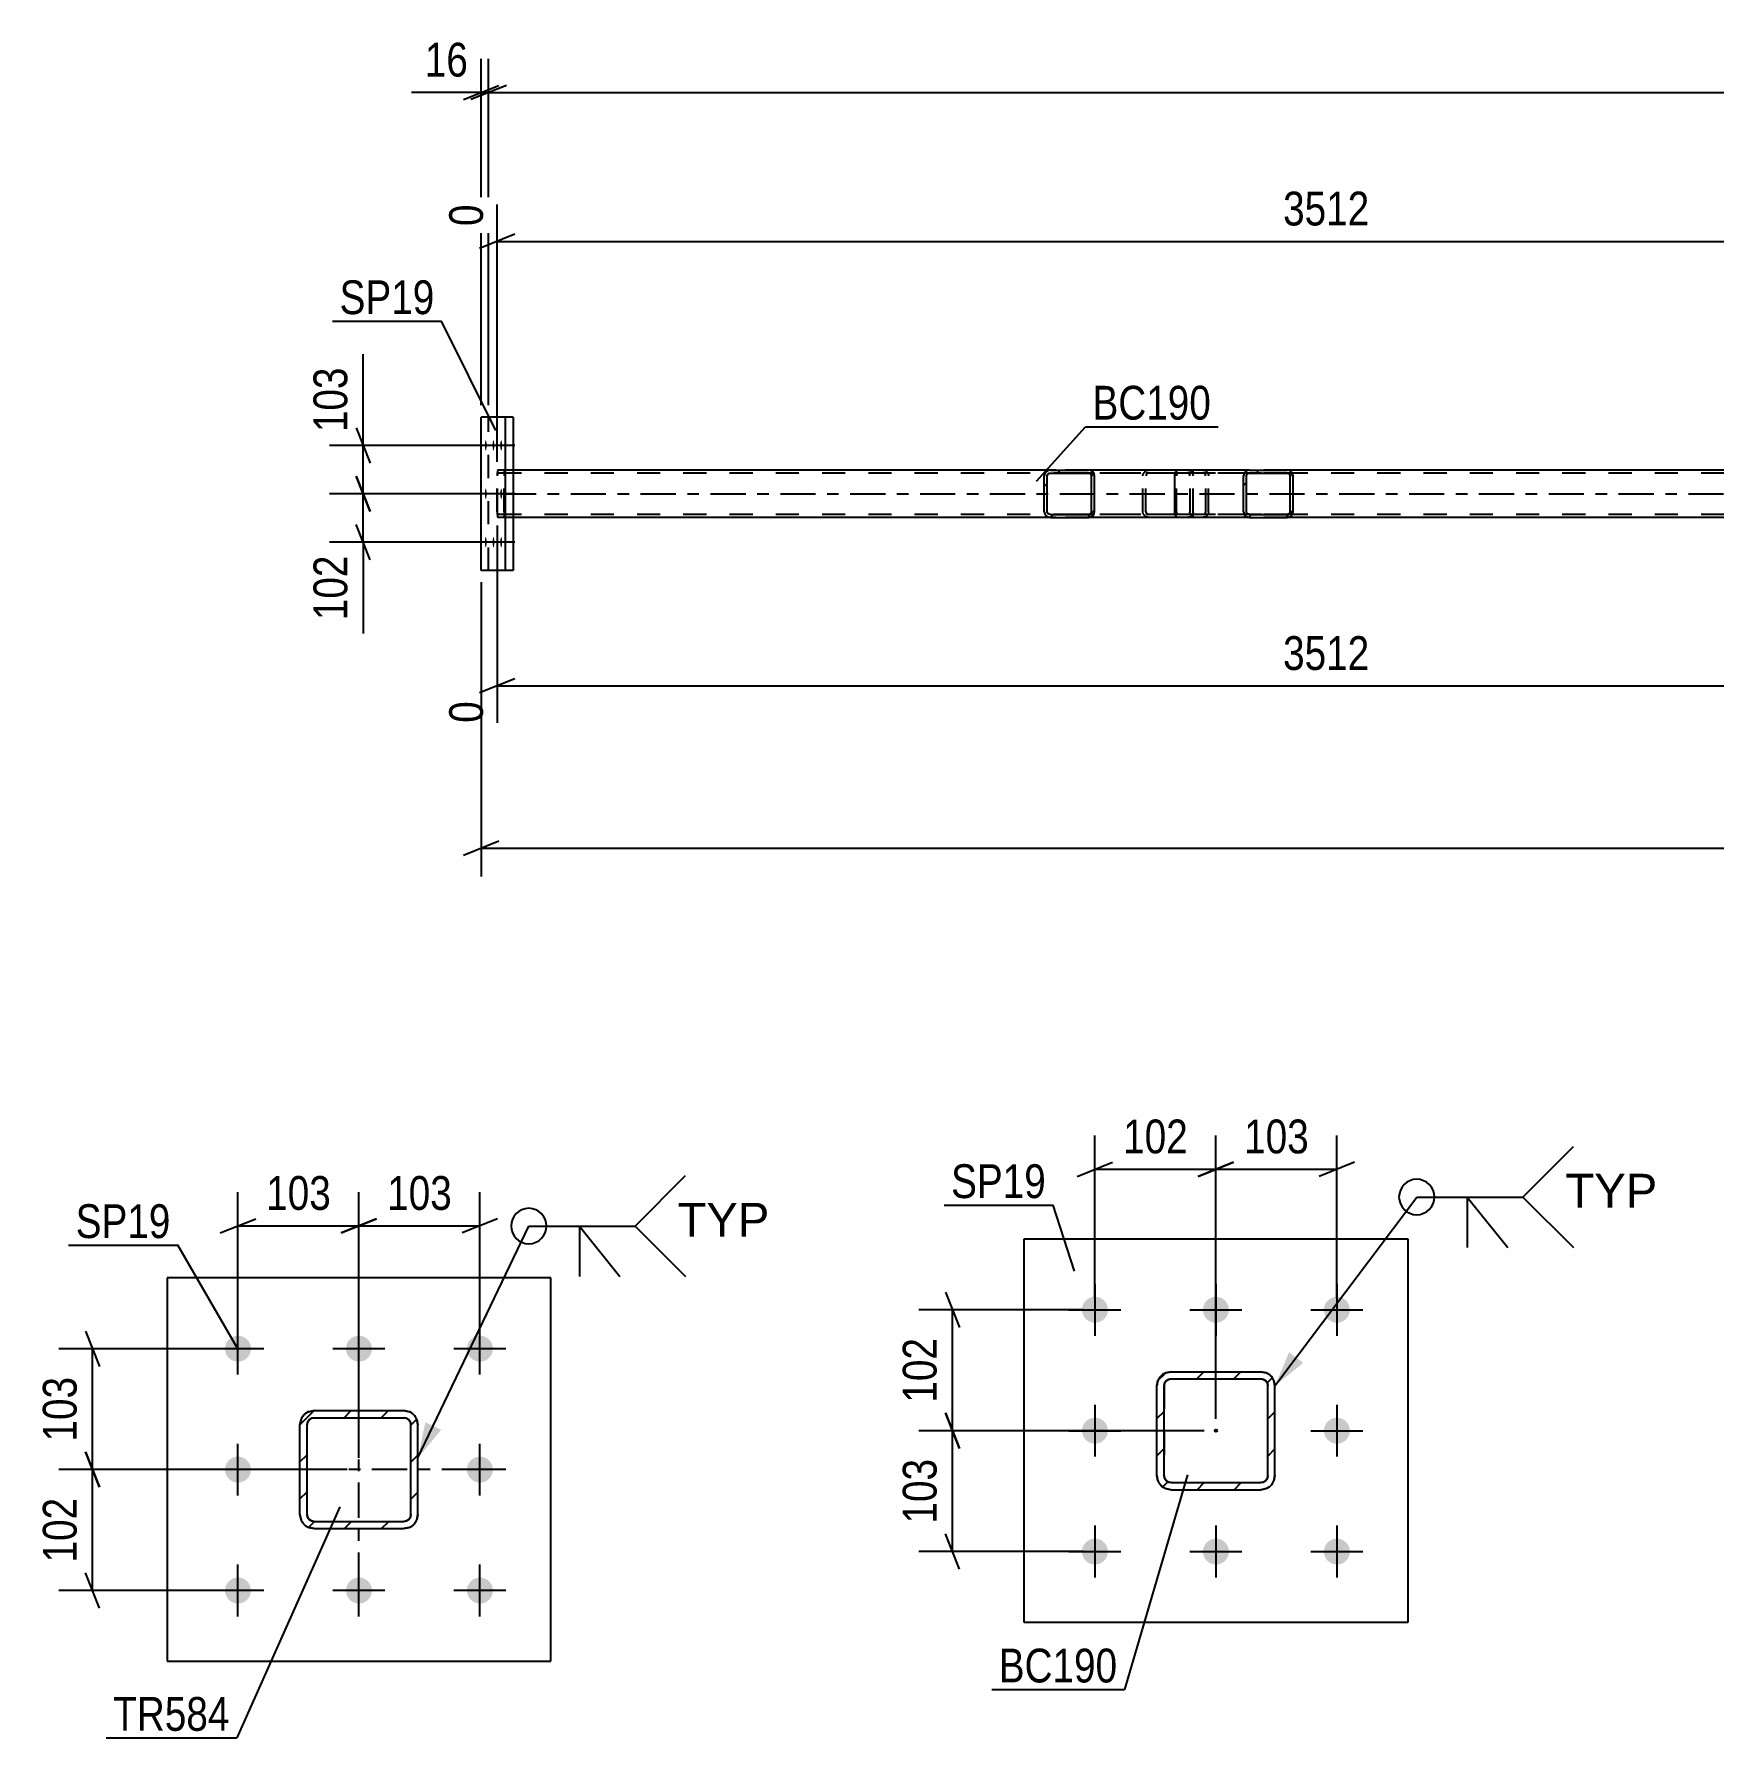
# Model space of a CAD drawing. Header units: millimetres. Extents: x 0 to 841, y 0 to 594.
# Drawn here: x 72.4 to 214.7, y 109.1 to 253.5 of the extents above; entities that cross this region are included whole.
import ezdxf

# ---------------------------------------------------------------- set-up
doc = ezdxf.new("R2010")
doc.units = ezdxf.units.MM
doc.linetypes.add('DXK_LINE_DOT2', pattern=[3.9198, 1.9599, -1.9599])
doc.linetypes.add('DXK_LINE_DOT3', pattern=[5.9187, 2.979, -0.9799, 0.9799, -0.9799])
doc.styles.add('Arial', font='ARIAL.TTF', dxfattribs={"height": 0.2})
doc.styles.add('Arial Narrow', font='ARIALN.TTF', dxfattribs={"height": 0.2})

# ---------------------------------------------------------------- blocks, each defined once
blk = doc.blocks.new('Part-122568611-2136 - 2078')
at = {"color": 2, "linetype": 'Continuous'}
for p, q in [((116.14, 148.09), (83.64, 148.09)), ((83.64, 148.09), (83.64, 115.59)), ((116.14, 115.59), (116.14, 148.09)), ((83.64, 115.59), (116.14, 115.59))]:
    blk.add_line(p, q, dxfattribs=at)
blk = doc.blocks.new('Bolt-122568611-2181 - 2078')
at = {"linetype": 'Continuous'}
for points in [[(89.64, 140.99, -1), (89.64, 143.19, -1)], [(99.89, 140.99, -1), (99.89, 143.19, -1)], [(110.14, 140.99, -1), (110.14, 143.19, -1)], [(89.64, 130.74, -1), (89.64, 132.94, -1)], [(110.14, 130.74, -1), (110.14, 132.94, -1)], [(89.64, 120.49, -1), (89.64, 122.69, -1)], [(99.89, 120.49, -1), (99.89, 122.69, -1)], [(110.14, 120.49, -1), (110.14, 122.69, -1)]]:
    blk.add_hatch(color=1, dxfattribs=at).paths.add_polyline_path(points)
at = {"color": 1, "linetype": 'Continuous'}
for p, q in [((89.64, 139.89), (89.64, 144.29)), ((99.89, 139.89), (99.89, 144.29)), ((110.14, 139.89), (110.14, 144.29)), ((91.84, 142.09), (87.44, 142.09)), ((102.09, 142.09), (97.69, 142.09)), ((112.34, 142.09), (107.94, 142.09)), ((89.64, 129.64), (89.64, 134.04)), ((110.14, 129.64), (110.14, 134.04)), ((91.84, 131.84), (87.44, 131.84)), ((112.34, 131.84), (107.94, 131.84)), ((89.64, 119.39), (89.64, 123.79)), ((99.89, 119.39), (99.89, 123.79)), ((110.14, 119.39), (110.14, 123.79)), ((91.84, 121.59), (87.44, 121.59)), ((102.09, 121.59), (97.69, 121.59)), ((112.34, 121.59), (107.94, 121.59))]:
    blk.add_line(p, q, dxfattribs=at)
blk = doc.blocks.new('Part-122568611-2239 - 2078')
at = {"linetype": 'Continuous'}
h = blk.add_hatch(dxfattribs=at)
h.set_pattern_fill('', scale=0.7, style=0, pattern_type=0)
h.set_pattern_definition([(45, (96.0925, 136.8396), (-1.57154, 1.57154), [])])
h.paths.add_polyline_path([(103.69, 136.84), (96.09, 136.84), (95.63, 136.75), (95.24, 136.49), (94.98, 136.1), (94.89, 135.64), (94.89, 128.04), (94.98, 127.58), (95.24, 127.19), (95.63, 126.93), (96.09, 126.84), (103.69, 126.84), (104.15, 126.93), (104.54, 127.19), (104.8, 127.58), (104.89, 128.04), (104.89, 135.64), (104.8, 136.1), (104.54, 136.49), (104.15, 136.75)])
h.paths.add_polyline_path([(104.25, 135.87), (104.29, 135.64), (104.29, 128.04), (104.25, 127.81), (104.12, 127.62), (103.92, 127.49), (103.69, 127.44), (96.09, 127.44), (95.86, 127.49), (95.67, 127.62), (95.54, 127.81), (95.49, 128.04), (95.49, 135.64), (95.54, 135.87), (95.67, 136.06), (95.86, 136.19), (96.09, 136.24), (103.69, 136.24), (103.92, 136.19), (104.12, 136.06)])
at = {"color": 7, "linetype": 'DXK_LINE_DOT3'}
for p, q in [((99.89, 121.84), (99.89, 141.84)), ((109.89, 131.84), (89.89, 131.84))]:
    blk.add_line(p, q, dxfattribs=at)
at = {"color": 7, "linetype": 'DXK_LINE_DOT2'}
for p, q in [((94.89, 135.64), (94.98, 136.1)), ((95.54, 135.87), (95.49, 135.64)), ((95.67, 136.06), (95.54, 135.87)), ((95.63, 136.75), (96.09, 136.84)), ((95.86, 136.19), (95.67, 136.06)), ((96.09, 136.24), (95.86, 136.19)), ((96.09, 136.84), (103.69, 136.84)), ((96.09, 136.24), (103.69, 136.24)), ((103.69, 136.84), (104.15, 136.75)), ((103.92, 136.19), (103.69, 136.24)), ((104.12, 136.06), (103.92, 136.19)), ((104.25, 135.87), (104.12, 136.06)), ((104.29, 135.64), (104.25, 135.87)), ((104.8, 136.1), (104.89, 135.64)), ((94.89, 128.04), (94.89, 135.64)), ((95.49, 128.04), (95.49, 135.64)), ((104.29, 128.04), (104.29, 135.64)), ((104.89, 128.04), (104.89, 135.64)), ((94.98, 127.58), (94.89, 128.04)), ((95.49, 128.04), (95.54, 127.81)), ((95.54, 127.81), (95.67, 127.62)), ((95.67, 127.62), (95.86, 127.49)), ((95.86, 127.49), (96.09, 127.44)), ((96.09, 127.44), (103.69, 127.44)), ((103.69, 127.44), (103.92, 127.49)), ((103.92, 127.49), (104.12, 127.62)), ((104.12, 127.62), (104.25, 127.81)), ((104.25, 127.81), (104.29, 128.04)), ((104.89, 128.04), (104.8, 127.58)), ((96.09, 126.84), (95.63, 126.93)), ((96.09, 126.84), (103.69, 126.84)), ((104.15, 126.93), (103.69, 126.84))]:
    blk.add_line(p, q, dxfattribs=at)
at = {"color": 2, "linetype": 'Continuous'}
for p, q in [((94.98, 136.1), (94.89, 135.64)), ((95.49, 135.64), (95.54, 135.87)), ((95.54, 135.87), (95.67, 136.06)), ((96.09, 136.84), (95.63, 136.75)), ((95.67, 136.06), (95.86, 136.19)), ((95.86, 136.19), (96.09, 136.24)), ((96.09, 136.84), (103.69, 136.84)), ((96.09, 136.24), (103.69, 136.24)), ((104.15, 136.75), (103.69, 136.84)), ((103.69, 136.24), (103.92, 136.19)), ((103.92, 136.19), (104.12, 136.06)), ((104.12, 136.06), (104.25, 135.87)), ((104.25, 135.87), (104.29, 135.64)), ((104.89, 135.64), (104.8, 136.1)), ((94.89, 128.04), (94.89, 135.64)), ((95.49, 128.04), (95.49, 135.64)), ((104.29, 128.04), (104.29, 135.64)), ((104.89, 128.04), (104.89, 135.64)), ((94.89, 128.04), (94.98, 127.58)), ((95.54, 127.81), (95.49, 128.04)), ((95.67, 127.62), (95.54, 127.81)), ((95.86, 127.49), (95.67, 127.62)), ((96.09, 127.44), (95.86, 127.49)), ((96.09, 127.44), (103.69, 127.44)), ((103.92, 127.49), (103.69, 127.44)), ((104.12, 127.62), (103.92, 127.49)), ((104.25, 127.81), (104.12, 127.62)), ((104.29, 128.04), (104.25, 127.81)), ((104.8, 127.58), (104.89, 128.04)), ((95.63, 126.93), (96.09, 126.84)), ((96.09, 126.84), (103.69, 126.84)), ((103.69, 126.84), (104.15, 126.93))]:
    blk.add_line(p, q, dxfattribs=at)
at = {"color": 7, "linetype": 'DXK_LINE_DOT2'}
for centre, start, end in [((96.09, 135.64), 112.5, 157.5), ((103.69, 135.64), 22.5, 67.5), ((96.09, 128.04), 202.5, 247.5), ((103.69, 128.04), 292.5, 337.5)]:
    blk.add_arc(centre, 1.2, start, end, dxfattribs=at)
at = {"color": 2, "linetype": 'Continuous'}
for centre, start, end in [((96.09, 135.64), 112.5, 157.5), ((103.69, 135.64), 22.5, 67.5), ((96.09, 128.04), 202.5, 247.5), ((103.69, 128.04), 292.5, 337.5)]:
    blk.add_arc(centre, 1.2, start, end, dxfattribs=at)
blk = doc.blocks.new('Part-122568611-7209 - 6955')
at = {"linetype": 'Continuous'}
h = blk.add_hatch(dxfattribs=at)
h.set_pattern_fill('', scale=0.7, style=0, pattern_type=0)
h.set_pattern_definition([(45, (178.9906, 216.2657), (-1.57154, 1.57154), [])])
h.paths.add_polyline_path([(179.03, 216.08), (178.99, 216.27), (178.88, 216.42), (178.72, 216.53), (178.53, 216.56), (175.34, 216.56), (175.15, 216.53), (174.99, 216.42), (174.88, 216.27), (174.84, 216.08), (174.84, 213.04), (174.88, 212.86), (174.99, 212.7), (175.15, 212.6), (175.34, 212.56), (178.53, 212.56), (178.72, 212.6), (178.88, 212.7), (178.99, 212.86), (179.03, 213.04)])
h.paths.add_polyline_path([(178.76, 212.95), (178.7, 212.87), (178.62, 212.82), (178.53, 212.8), (175.34, 212.8), (175.25, 212.82), (175.16, 212.87), (175.11, 212.95), (175.09, 213.04), (175.09, 216.08), (175.11, 216.17), (175.16, 216.25), (175.25, 216.3), (175.34, 216.32), (178.53, 216.32), (178.62, 216.3), (178.7, 216.25), (178.76, 216.17), (178.78, 216.08), (178.78, 213.04)])
at = {"color": 2, "linetype": 'Continuous'}
for p, q in [((169.01, 216.08), (169.03, 216.27)), ((169.01, 213.04), (169.01, 216.08)), ((169.03, 216.27), (169.09, 216.42)), ((169.09, 216.42), (169.18, 216.53)), ((169.18, 216.53), (169.28, 216.56)), ((175.34, 216.56), (169.28, 216.56)), ((174.88, 216.27), (174.84, 216.08)), ((174.84, 213.04), (174.84, 216.08)), ((175.09, 216.08), (175.11, 216.17)), ((175.09, 213.04), (175.09, 216.08)), ((175.11, 216.17), (175.16, 216.25)), ((175.34, 216.56), (175.15, 216.53)), ((175.16, 216.25), (175.25, 216.3)), ((175.25, 216.3), (175.34, 216.32)), ((175.34, 216.56), (178.53, 216.56)), ((175.34, 216.32), (178.53, 216.32)), ((178.72, 216.53), (178.53, 216.56)), ((178.53, 216.32), (178.62, 216.3)), ((178.62, 216.3), (178.7, 216.25)), ((178.7, 216.25), (178.76, 216.17)), ((178.76, 216.17), (178.78, 216.08)), ((178.78, 213.04), (178.78, 216.08)), ((179.03, 216.08), (178.99, 216.27)), ((179.03, 213.04), (179.03, 216.08)), ((169.03, 212.86), (169.01, 213.04)), ((169.09, 212.7), (169.03, 212.86)), ((169.18, 212.6), (169.09, 212.7)), ((169.28, 212.56), (169.18, 212.6)), ((175.34, 212.56), (169.28, 212.56)), ((174.84, 213.04), (174.88, 212.86)), ((175.11, 212.95), (175.09, 213.04)), ((175.16, 212.87), (175.11, 212.95)), ((175.15, 212.6), (175.34, 212.56)), ((175.25, 212.82), (175.16, 212.87)), ((175.34, 212.8), (175.25, 212.82)), ((175.34, 212.8), (178.53, 212.8)), ((175.34, 212.56), (178.53, 212.56)), ((178.62, 212.82), (178.53, 212.8)), ((178.53, 212.56), (178.72, 212.6)), ((178.7, 212.87), (178.62, 212.82)), ((178.76, 212.95), (178.7, 212.87)), ((178.78, 213.04), (178.76, 212.95)), ((178.99, 212.86), (179.03, 213.04))]:
    blk.add_line(p, q, dxfattribs=at)
at = {"color": 7, "linetype": 'DXK_LINE_DOT2'}
for p, q in [((169.16, 216.17), (169.15, 216.08)), ((169.15, 213.04), (169.15, 216.08)), ((169.19, 216.25), (169.16, 216.17)), ((169.23, 216.3), (169.19, 216.25)), ((169.28, 216.32), (169.23, 216.3)), ((178.53, 216.32), (169.28, 216.32)), ((170.56, 216.32), (170.56, 216.56)), ((171.38, 216.56), (171.57, 216.53)), ((171.47, 216.3), (171.38, 216.32)), ((171.55, 216.25), (171.47, 216.3)), ((171.61, 216.17), (171.55, 216.25)), ((171.63, 216.08), (171.61, 216.17)), ((171.63, 213.04), (171.63, 216.08)), ((171.84, 216.27), (171.88, 216.08)), ((171.88, 213.04), (171.88, 216.08)), ((178.53, 216.56), (175.34, 216.56)), ((169.15, 213.04), (169.16, 212.95)), ((169.16, 212.95), (169.19, 212.87)), ((169.19, 212.87), (169.23, 212.82)), ((169.23, 212.82), (169.28, 212.8)), ((178.53, 212.8), (169.28, 212.8)), ((170.56, 212.56), (170.56, 212.8)), ((171.38, 212.8), (171.47, 212.82)), ((171.57, 212.6), (171.38, 212.56)), ((171.47, 212.82), (171.55, 212.87)), ((171.55, 212.87), (171.61, 212.95)), ((171.61, 212.95), (171.63, 213.04)), ((171.88, 213.04), (171.84, 212.86)), ((178.53, 212.56), (175.34, 212.56))]:
    blk.add_line(p, q, dxfattribs=at)
for centre, start, end in [((171.39, 216.07), 23.8494, 68.8059), ((171.39, 213.06), 291.1941, 336.1506)]:
    blk.add_arc(centre, 0.492, start, end, dxfattribs=at)
at = {"color": 2, "linetype": 'Continuous'}
for centre, start, end in [((175.33, 216.07), 111.1941, 156.1506), ((178.54, 216.07), 23.8494, 68.8059), ((175.33, 213.06), 203.8494, 248.8059), ((178.54, 213.06), 291.1941, 336.1506)]:
    blk.add_arc(centre, 0.492, start, end, dxfattribs=at)
blk = doc.blocks.new('Part-122568611-7106 - 6955')
at = {"color": 7, "linetype": 'DXK_LINE_DOT2'}
for p, q in [((111.62, 216.42), (111.6, 216.27)), ((111.6, 216.27), (111.6, 216.08)), ((111.6, 213.04), (111.6, 216.08)), ((111.64, 216.53), (111.62, 216.42)), ((111.67, 216.56), (111.64, 216.53)), ((111.64, 216.17), (111.65, 216.25)), ((111.64, 216.08), (111.64, 216.17)), ((111.64, 213.04), (111.64, 216.08)), ((111.65, 216.25), (111.66, 216.3)), ((111.66, 216.3), (111.67, 216.32)), ((112.95, 216.56), (111.67, 216.56)), ((776.1, 216.32), (111.67, 216.32)), ((112.19, 216.53), (112.16, 216.56)), ((112.16, 216.32), (112.18, 216.3)), ((112.18, 216.3), (112.19, 216.25)), ((112.22, 216.42), (112.19, 216.53)), ((112.19, 216.25), (112.2, 216.17)), ((112.2, 216.17), (112.2, 216.08)), ((112.2, 213.04), (112.2, 216.08)), ((112.24, 216.27), (112.22, 216.42)), ((112.24, 216.08), (112.24, 216.27)), ((112.24, 213.04), (112.24, 216.08)), ((178.53, 216.56), (158.47, 216.56)), ((111.6, 213.04), (111.6, 212.86)), ((111.6, 212.86), (111.62, 212.7)), ((111.62, 212.7), (111.64, 212.6)), ((111.64, 212.95), (111.64, 213.04)), ((111.65, 212.87), (111.64, 212.95)), ((111.64, 212.6), (111.67, 212.56)), ((111.66, 212.82), (111.65, 212.87)), ((111.67, 212.8), (111.66, 212.82)), ((776.1, 212.8), (111.67, 212.8)), ((112.95, 212.56), (111.67, 212.56)), ((112.18, 212.82), (112.16, 212.8)), ((112.16, 212.56), (112.19, 212.6)), ((112.19, 212.87), (112.18, 212.82)), ((112.2, 212.95), (112.19, 212.87)), ((112.19, 212.6), (112.22, 212.7)), ((112.2, 213.04), (112.2, 212.95)), ((112.22, 212.7), (112.24, 212.86)), ((112.24, 212.86), (112.24, 213.04)), ((178.53, 212.56), (158.47, 212.56))]:
    blk.add_line(p, q, dxfattribs=at)
at = {"color": 2, "linetype": 'Continuous'}
for p, q in [((158.47, 216.56), (112.95, 216.56)), ((243.6, 216.56), (178.53, 216.56)), ((158.47, 212.56), (112.95, 212.56)), ((243.6, 212.56), (178.53, 212.56))]:
    blk.add_line(p, q, dxfattribs=at)
at = {"color": 7, "linetype": 'DXK_LINE_DOT3'}
blk.add_line((111.92, 214.56), (776.1, 214.56), dxfattribs=at)
blk = doc.blocks.new('Bolt-122568611-7147 - 6955')
at = {"linetype": 'Continuous'}
for points in [[(110.7, 218.66), (110.7, 218.57), (110.7, 218.48), (110.69, 218.4), (110.68, 218.33), (110.67, 218.28), (110.66, 218.24), (110.64, 218.22), (110.63, 218.22), (110.61, 218.24), (110.6, 218.28), (110.59, 218.33), (110.58, 218.4), (110.57, 218.48), (110.57, 218.57), (110.56, 218.66), (110.57, 218.75), (110.57, 218.84), (110.58, 218.92), (110.59, 218.99), (110.6, 219.04), (110.61, 219.08), (110.63, 219.1), (110.64, 219.1), (110.66, 219.08), (110.67, 219.04), (110.68, 218.99), (110.69, 218.92), (110.7, 218.84), (110.7, 218.75)], [(111.36, 218.66), (111.36, 218.57), (111.35, 218.48), (111.34, 218.4), (111.33, 218.33), (111.32, 218.28), (111.31, 218.24), (111.29, 218.22), (111.28, 218.22), (111.27, 218.24), (111.25, 218.28), (111.24, 218.33), (111.23, 218.4), (111.22, 218.48), (111.22, 218.57), (111.22, 218.66), (111.22, 218.75), (111.22, 218.84), (111.23, 218.92), (111.24, 218.99), (111.25, 219.04), (111.27, 219.08), (111.28, 219.1), (111.29, 219.1), (111.31, 219.08), (111.32, 219.04), (111.33, 218.99), (111.34, 218.92), (111.35, 218.84), (111.36, 218.75)], [(112.01, 218.66), (112.01, 218.57), (112, 218.48), (112, 218.4), (111.99, 218.33), (111.98, 218.28), (111.96, 218.24), (111.95, 218.22), (111.93, 218.22), (111.92, 218.24), (111.91, 218.28), (111.89, 218.33), (111.88, 218.4), (111.88, 218.48), (111.87, 218.57), (111.87, 218.66), (111.87, 218.75), (111.88, 218.84), (111.88, 218.92), (111.89, 218.99), (111.91, 219.04), (111.92, 219.08), (111.93, 219.1), (111.95, 219.1), (111.96, 219.08), (111.98, 219.04), (111.99, 218.99), (112, 218.92), (112, 218.84), (112.01, 218.75)], [(110.7, 214.56), (110.7, 214.47), (110.7, 214.38), (110.69, 214.3), (110.68, 214.23), (110.67, 214.18), (110.66, 214.14), (110.64, 214.12), (110.63, 214.12), (110.61, 214.14), (110.6, 214.18), (110.59, 214.23), (110.58, 214.3), (110.57, 214.38), (110.57, 214.47), (110.56, 214.56), (110.57, 214.65), (110.57, 214.74), (110.58, 214.82), (110.59, 214.89), (110.6, 214.94), (110.61, 214.98), (110.63, 215), (110.64, 215), (110.66, 214.98), (110.67, 214.94), (110.68, 214.89), (110.69, 214.82), (110.7, 214.74), (110.7, 214.65)], [(112.01, 214.56), (112.01, 214.47), (112, 214.38), (112, 214.3), (111.99, 214.23), (111.98, 214.18), (111.96, 214.14), (111.95, 214.12), (111.93, 214.12), (111.92, 214.14), (111.91, 214.18), (111.89, 214.23), (111.88, 214.3), (111.88, 214.38), (111.87, 214.47), (111.87, 214.56), (111.87, 214.65), (111.88, 214.74), (111.88, 214.82), (111.89, 214.89), (111.91, 214.94), (111.92, 214.98), (111.93, 215), (111.95, 215), (111.96, 214.98), (111.98, 214.94), (111.99, 214.89), (112, 214.82), (112, 214.74), (112.01, 214.65)], [(110.7, 210.46), (110.7, 210.37), (110.7, 210.28), (110.69, 210.2), (110.68, 210.13), (110.67, 210.08), (110.66, 210.04), (110.64, 210.02), (110.63, 210.02), (110.61, 210.04), (110.6, 210.08), (110.59, 210.13), (110.58, 210.2), (110.57, 210.28), (110.57, 210.37), (110.56, 210.46), (110.57, 210.55), (110.57, 210.64), (110.58, 210.72), (110.59, 210.79), (110.6, 210.84), (110.61, 210.88), (110.63, 210.9), (110.64, 210.9), (110.66, 210.88), (110.67, 210.84), (110.68, 210.79), (110.69, 210.72), (110.7, 210.64), (110.7, 210.55)], [(111.36, 210.46), (111.36, 210.37), (111.35, 210.28), (111.34, 210.2), (111.33, 210.13), (111.32, 210.08), (111.31, 210.04), (111.29, 210.02), (111.28, 210.02), (111.27, 210.04), (111.25, 210.08), (111.24, 210.13), (111.23, 210.2), (111.22, 210.28), (111.22, 210.37), (111.22, 210.46), (111.22, 210.55), (111.22, 210.64), (111.23, 210.72), (111.24, 210.79), (111.25, 210.84), (111.27, 210.88), (111.28, 210.9), (111.29, 210.9), (111.31, 210.88), (111.32, 210.84), (111.33, 210.79), (111.34, 210.72), (111.35, 210.64), (111.36, 210.55)], [(112.01, 210.46), (112.01, 210.37), (112, 210.28), (112, 210.2), (111.99, 210.13), (111.98, 210.08), (111.96, 210.04), (111.95, 210.02), (111.93, 210.02), (111.92, 210.04), (111.91, 210.08), (111.89, 210.13), (111.88, 210.2), (111.88, 210.28), (111.87, 210.37), (111.87, 210.46), (111.87, 210.55), (111.88, 210.64), (111.88, 210.72), (111.89, 210.79), (111.91, 210.84), (111.92, 210.88), (111.93, 210.9), (111.95, 210.9), (111.96, 210.88), (111.98, 210.84), (111.99, 210.79), (112, 210.72), (112, 210.64), (112.01, 210.55)]]:
    blk.add_hatch(color=1, dxfattribs=at).paths.add_polyline_path(points)
at = {"color": 1, "linetype": 'Continuous'}
for p, q in [((111.78, 218.66), (108.5, 218.66)), ((112.43, 218.66), (109.16, 218.66)), ((113.09, 218.66), (109.81, 218.66)), ((111.78, 214.56), (108.5, 214.56)), ((113.09, 214.56), (109.81, 214.56)), ((111.78, 210.46), (108.5, 210.46)), ((112.43, 210.46), (109.16, 210.46)), ((113.09, 210.46), (109.81, 210.46))]:
    blk.add_line(p, q, dxfattribs=at)
blk = doc.blocks.new('Part-122568611-7210 - 6955')
at = {"linetype": 'Continuous'}
h = blk.add_hatch(dxfattribs=at)
h.set_pattern_fill('', scale=0.7, style=0, pattern_type=0)
h.set_pattern_definition([(45, (162.1726, 216.2657), (-1.57154, 1.57154), [])])
h.paths.add_polyline_path([(162.21, 216.08), (162.17, 216.27), (162.06, 216.42), (161.9, 216.53), (161.7, 216.56), (158.47, 216.56), (158.27, 216.53), (158.1, 216.42), (157.99, 216.27), (157.95, 216.08), (157.95, 213.04), (157.99, 212.86), (158.1, 212.7), (158.27, 212.6), (158.47, 212.56), (161.7, 212.56), (161.9, 212.6), (162.06, 212.7), (162.17, 212.86), (162.21, 213.04)])
h.paths.add_polyline_path([(161.94, 212.95), (161.88, 212.87), (161.8, 212.82), (161.7, 212.8), (158.47, 212.8), (158.37, 212.82), (158.29, 212.87), (158.23, 212.95), (158.21, 213.04), (158.21, 216.08), (158.23, 216.17), (158.29, 216.25), (158.37, 216.3), (158.47, 216.32), (161.7, 216.32), (161.8, 216.3), (161.88, 216.25), (161.94, 216.17), (161.96, 216.08), (161.96, 213.04)])
at = {"color": 2, "linetype": 'Continuous'}
for p, q in [((157.99, 216.27), (157.95, 216.08)), ((157.95, 213.04), (157.95, 216.08)), ((158.21, 216.08), (158.23, 216.17)), ((158.21, 213.04), (158.21, 216.08)), ((158.23, 216.17), (158.29, 216.25)), ((158.47, 216.56), (158.27, 216.53)), ((158.29, 216.25), (158.37, 216.3)), ((158.37, 216.3), (158.47, 216.32)), ((158.47, 216.56), (161.7, 216.56)), ((158.47, 216.32), (161.7, 216.32)), ((169.28, 216.56), (161.7, 216.56)), ((161.9, 216.53), (161.7, 216.56)), ((161.7, 216.32), (161.8, 216.3)), ((161.8, 216.3), (161.88, 216.25)), ((161.88, 216.25), (161.94, 216.17)), ((161.94, 216.17), (161.96, 216.08)), ((161.96, 213.04), (161.96, 216.08)), ((162.21, 216.08), (162.17, 216.27)), ((162.21, 213.04), (162.21, 216.08)), ((157.95, 213.04), (157.99, 212.86)), ((158.23, 212.95), (158.21, 213.04)), ((158.29, 212.87), (158.23, 212.95)), ((158.27, 212.6), (158.47, 212.56)), ((158.37, 212.82), (158.29, 212.87)), ((158.47, 212.8), (158.37, 212.82)), ((158.47, 212.8), (161.7, 212.8)), ((158.47, 212.56), (161.7, 212.56)), ((161.8, 212.82), (161.7, 212.8)), ((161.7, 212.56), (161.9, 212.6)), ((169.28, 212.56), (161.7, 212.56)), ((161.88, 212.87), (161.8, 212.82)), ((161.94, 212.95), (161.88, 212.87)), ((161.96, 213.04), (161.94, 212.95)), ((162.17, 212.86), (162.21, 213.04))]:
    blk.add_line(p, q, dxfattribs=at)
at = {"color": 7, "linetype": 'DXK_LINE_DOT2'}
for p, q in [((161.7, 216.56), (158.47, 216.56)), ((170.05, 216.32), (158.47, 216.32)), ((166.3, 216.08), (166.34, 216.27)), ((166.3, 213.04), (166.3, 216.08)), ((166.58, 216.17), (166.56, 216.08)), ((166.56, 213.04), (166.56, 216.08)), ((166.63, 216.25), (166.58, 216.17)), ((166.62, 216.53), (166.81, 216.56)), ((166.72, 216.3), (166.63, 216.25)), ((166.81, 216.32), (166.72, 216.3)), ((170.05, 216.56), (169.28, 216.56)), ((170.05, 216.56), (170.25, 216.53)), ((170.15, 216.3), (170.05, 216.32)), ((170.23, 216.25), (170.15, 216.3)), ((170.29, 216.17), (170.23, 216.25)), ((170.31, 216.08), (170.29, 216.17)), ((170.31, 213.04), (170.31, 216.08)), ((170.52, 216.27), (170.56, 216.08)), ((170.56, 213.04), (170.56, 216.08)), ((170.05, 212.8), (158.47, 212.8)), ((161.7, 212.56), (158.47, 212.56)), ((166.34, 212.86), (166.3, 213.04)), ((166.56, 213.04), (166.58, 212.95)), ((166.58, 212.95), (166.63, 212.87)), ((166.81, 212.56), (166.62, 212.6)), ((166.63, 212.87), (166.66, 212.86)), ((166.66, 212.86), (166.72, 212.82)), ((166.72, 212.82), (166.81, 212.8)), ((170.05, 212.56), (169.28, 212.56)), ((170.05, 212.8), (170.15, 212.82)), ((170.25, 212.6), (170.05, 212.56)), ((170.15, 212.82), (170.23, 212.87)), ((170.23, 212.87), (170.29, 212.95)), ((170.29, 212.95), (170.31, 213.04)), ((170.56, 213.04), (170.52, 212.86))]:
    blk.add_line(p, q, dxfattribs=at)
at = {"color": 2, "linetype": 'Continuous'}
for centre, start, end in [((158.45, 216.06), 110.7583, 155.68), ((161.72, 216.06), 24.32, 69.2417), ((158.45, 213.06), 204.32, 249.2417), ((161.72, 213.06), 290.7583, 335.68)]:
    blk.add_arc(centre, 0.496, start, end, dxfattribs=at)
at = {"color": 7, "linetype": 'DXK_LINE_DOT2'}
for centre, start, end in [((166.8, 216.06), 110.7583, 155.68), ((170.07, 216.06), 24.32, 69.2417), ((166.8, 213.06), 204.32, 249.2417), ((170.07, 213.06), 290.7583, 335.68)]:
    blk.add_arc(centre, 0.496, start, end, dxfattribs=at)
blk = doc.blocks.new('Part-122568611-7216 - 6955')
at = {"color": 2, "linetype": 'Continuous'}
for p, q in [((112.95, 221.06), (110.25, 221.06)), ((110.25, 208.06), (110.25, 221.06)), ((112.32, 208.06), (112.32, 221.06)), ((112.95, 221.06), (112.95, 208.06)), ((112.95, 208.06), (110.25, 208.06))]:
    blk.add_line(p, q, dxfattribs=at)
at = {"color": 7, "linetype": 'DXK_LINE_DOT2'}
blk.add_line((110.88, 208.06), (110.88, 221.06), dxfattribs=at)
blk = doc.blocks.new('Bolt-122568611-15960 - 15825')
at = {"linetype": 'Continuous'}
for points in [[(162.25, 146.49, -1), (162.25, 144.29, -1)], [(172.5, 146.49, -1), (172.5, 144.29, -1)], [(182.75, 146.49, -1), (182.75, 144.29, -1)], [(162.25, 136.24, -1), (162.25, 134.04, -1)], [(182.75, 136.24, -1), (182.75, 134.04, -1)], [(162.25, 125.99, -1), (162.25, 123.79, -1)], [(172.5, 125.99, -1), (172.5, 123.79, -1)], [(182.75, 125.99, -1), (182.75, 123.79, -1)]]:
    blk.add_hatch(color=1, dxfattribs=at).paths.add_polyline_path(points)
at = {"color": 1, "linetype": 'Continuous'}
for p, q in [((162.25, 147.59), (162.25, 143.19)), ((172.5, 147.59), (172.5, 143.19)), ((182.75, 147.59), (182.75, 143.19)), ((160.05, 145.39), (164.45, 145.39)), ((170.3, 145.39), (174.7, 145.39)), ((180.55, 145.39), (184.95, 145.39)), ((162.25, 137.34), (162.25, 132.94)), ((182.75, 137.34), (182.75, 132.94)), ((160.05, 135.14), (164.45, 135.14)), ((180.55, 135.14), (184.95, 135.14)), ((162.25, 127.09), (162.25, 122.69)), ((172.5, 127.09), (172.5, 122.69)), ((182.75, 127.09), (182.75, 122.69)), ((160.05, 124.89), (164.45, 124.89)), ((170.3, 124.89), (174.7, 124.89)), ((180.55, 124.89), (184.95, 124.89))]:
    blk.add_line(p, q, dxfattribs=at)
blk = doc.blocks.new('Part-122568611-15841 - 15825')
at = {"linetype": 'Continuous'}
h = blk.add_hatch(dxfattribs=at)
h.set_pattern_fill('', scale=0.7, style=0, pattern_type=0)
h.set_pattern_definition([(45, (168.2432, 140.049), (-1.57154, 1.57154), [])])
h.paths.add_polyline_path([(168.7, 140.14), (168.24, 140.05), (167.85, 139.79), (167.59, 139.4), (167.5, 138.94), (167.5, 131.34), (167.59, 130.88), (167.85, 130.49), (168.24, 130.23), (168.7, 130.14), (176.3, 130.14), (176.76, 130.23), (177.15, 130.49), (177.41, 130.88), (177.5, 131.34), (177.5, 138.94), (177.41, 139.4), (177.15, 139.79), (176.76, 140.05), (176.3, 140.14)])
h.paths.add_polyline_path([(176.3, 139.54), (176.53, 139.49), (176.73, 139.36), (176.86, 139.17), (176.9, 138.94), (176.9, 131.34), (176.86, 131.11), (176.73, 130.92), (176.53, 130.79), (176.3, 130.74), (168.7, 130.74), (168.47, 130.79), (168.28, 130.92), (168.15, 131.11), (168.1, 131.34), (168.1, 138.94), (168.15, 139.17), (168.28, 139.36), (168.47, 139.49), (168.7, 139.54)])
blk.add_hatch(color=246, dxfattribs=at).paths.add_polyline_path([(172.5, 135.04, -1), (172.5, 135.24, -1)])
at = {"color": 7, "linetype": 'DXK_LINE_DOT2'}
for p, q in [((168.24, 140.05), (168.7, 140.14)), ((168.7, 140.14), (176.3, 140.14)), ((176.3, 140.14), (176.76, 140.05)), ((167.5, 138.94), (167.59, 139.4)), ((167.5, 131.34), (167.5, 138.94)), ((168.15, 139.17), (168.1, 138.94)), ((168.1, 138.94), (168.1, 131.34)), ((168.28, 139.36), (168.15, 139.17)), ((168.47, 139.49), (168.28, 139.36)), ((168.7, 139.54), (168.47, 139.49)), ((168.7, 139.54), (176.3, 139.54)), ((176.53, 139.49), (176.3, 139.54)), ((176.73, 139.36), (176.53, 139.49)), ((176.86, 139.17), (176.73, 139.36)), ((176.9, 138.94), (176.86, 139.17)), ((176.9, 131.34), (176.9, 138.94)), ((177.41, 139.4), (177.5, 138.94)), ((177.5, 131.34), (177.5, 138.94)), ((167.59, 130.88), (167.5, 131.34)), ((168.1, 131.34), (168.15, 131.11)), ((168.15, 131.11), (168.28, 130.92)), ((168.7, 130.14), (168.24, 130.23)), ((168.28, 130.92), (168.47, 130.79)), ((168.47, 130.79), (168.7, 130.74)), ((168.7, 130.74), (176.3, 130.74)), ((168.7, 130.14), (176.3, 130.14)), ((176.3, 130.74), (176.53, 130.79)), ((176.76, 130.23), (176.3, 130.14)), ((176.53, 130.79), (176.73, 130.92)), ((176.73, 130.92), (176.86, 131.11)), ((176.86, 131.11), (176.9, 131.34)), ((177.5, 131.34), (177.41, 130.88))]:
    blk.add_line(p, q, dxfattribs=at)
at = {"color": 2, "linetype": 'Continuous'}
for p, q in [((168.7, 140.14), (168.24, 140.05)), ((168.7, 140.14), (176.3, 140.14)), ((176.76, 140.05), (176.3, 140.14)), ((167.59, 139.4), (167.5, 138.94)), ((167.5, 131.34), (167.5, 138.94)), ((168.1, 138.94), (168.15, 139.17)), ((168.1, 131.34), (168.1, 138.94)), ((168.15, 139.17), (168.28, 139.36)), ((168.28, 139.36), (168.47, 139.49)), ((168.47, 139.49), (168.7, 139.54)), ((168.7, 139.54), (176.3, 139.54)), ((176.3, 139.54), (176.53, 139.49)), ((176.53, 139.49), (176.73, 139.36)), ((176.73, 139.36), (176.86, 139.17)), ((176.86, 139.17), (176.9, 138.94)), ((176.9, 131.34), (176.9, 138.94)), ((177.5, 138.94), (177.41, 139.4)), ((177.5, 131.34), (177.5, 138.94)), ((167.5, 131.34), (167.59, 130.88)), ((168.15, 131.11), (168.1, 131.34)), ((168.28, 130.92), (168.15, 131.11)), ((168.24, 130.23), (168.7, 130.14)), ((168.47, 130.79), (168.28, 130.92)), ((168.7, 130.74), (168.47, 130.79)), ((168.7, 130.74), (176.3, 130.74)), ((168.7, 130.14), (176.3, 130.14)), ((176.53, 130.79), (176.3, 130.74)), ((176.3, 130.14), (176.76, 130.23)), ((176.73, 130.92), (176.53, 130.79)), ((176.86, 131.11), (176.73, 130.92)), ((176.9, 131.34), (176.86, 131.11)), ((177.41, 130.88), (177.5, 131.34))]:
    blk.add_line(p, q, dxfattribs=at)
at = {"color": 7, "linetype": 'DXK_LINE_DOT3'}
blk.add_line((172.5, 135.14), (172.5, 135.14), dxfattribs=at)
at = {"color": 246, "linetype": 'DXK_LINE_DOT2'}
blk.add_line((172.5, 135.14), (172.5, 135.14), dxfattribs=at)
at = {"color": 246, "linetype": 'Continuous'}
blk.add_circle((172.5, 135.14), 0.1, dxfattribs=at)
at = {"color": 7, "linetype": 'DXK_LINE_DOT2'}
for centre, start, end in [((168.7, 138.94), 112.5, 157.5), ((176.3, 138.94), 22.5, 67.5), ((168.7, 131.34), 202.5, 247.5), ((176.3, 131.34), 292.5, 337.5)]:
    blk.add_arc(centre, 1.2, start, end, dxfattribs=at)
at = {"color": 2, "linetype": 'Continuous'}
for centre, start, end in [((168.7, 138.94), 112.5, 157.5), ((176.3, 138.94), 22.5, 67.5), ((168.7, 131.34), 202.5, 247.5), ((176.3, 131.34), 292.5, 337.5)]:
    blk.add_arc(centre, 1.2, start, end, dxfattribs=at)
blk = doc.blocks.new('Part-122568611-15844 - 15825')
at = {"color": 2, "linetype": 'Continuous'}
for p, q in [((156.25, 118.89), (156.25, 151.39)), ((156.25, 151.39), (188.75, 151.39)), ((188.75, 151.39), (188.75, 118.89)), ((188.75, 118.89), (156.25, 118.89))]:
    blk.add_line(p, q, dxfattribs=at)
blk = doc.blocks.new('StraightDimension-122568611-2274 - 2078')
at = {"color": 7, "linetype": 'Continuous'}
for p, q in [((99.89, 132.84), (99.89, 155.36)), ((110.14, 143.09), (110.14, 155.36)), ((98.39, 151.91), (101.39, 153.11)), ((111.64, 153.11), (108.64, 151.91)), ((99.89, 152.51), (110.14, 152.51))]:
    blk.add_line(p, q, dxfattribs=at)
at = {"color": 0}
blk.add_wipeout([(108.36, 153.26), (108.36, 157.46), (101.68, 157.46), (101.68, 153.26)], dxfattribs=at)
at = {"color": 3, "style": 'Arial Narrow'}
blk.add_text('103', height=2.863, dxfattribs=at).set_placement((102.28, 153.86))
blk = doc.blocks.new('StraightDimension-122568611-2291 - 2078')
at = {"color": 7, "linetype": 'Continuous'}
for p, q in [((89.64, 143.09), (89.64, 155.36)), ((99.89, 132.84), (99.89, 155.36)), ((88.14, 151.91), (91.14, 153.11)), ((101.39, 153.11), (98.39, 151.91)), ((89.64, 152.51), (99.89, 152.51))]:
    blk.add_line(p, q, dxfattribs=at)
at = {"color": 0}
blk.add_wipeout([(98.11, 153.26), (98.11, 157.46), (91.43, 157.46), (91.43, 153.26)], dxfattribs=at)
at = {"color": 3, "style": 'Arial Narrow'}
blk.add_text('103', height=2.863, dxfattribs=at).set_placement((92.03, 153.86))
blk = doc.blocks.new('StraightDimension-122568611-2309 - 2078')
at = {"color": 7, "linetype": 'Continuous'}
for p, q in [((76.72, 143.59), (77.92, 140.59)), ((88.64, 142.09), (74.47, 142.09)), ((77.32, 131.84), (77.32, 142.09)), ((77.92, 130.34), (76.72, 133.34)), ((98.89, 131.84), (74.47, 131.84))]:
    blk.add_line(p, q, dxfattribs=at)
at = {"color": 0}
blk.add_wipeout([(76.57, 140.31), (72.37, 140.31), (72.37, 133.62), (76.57, 133.62)], dxfattribs=at)
at = {"color": 3, "style": 'Arial Narrow'}
blk.add_text('103', height=2.863, rotation=90.0002, dxfattribs=at).set_placement((75.97, 134.22))
blk = doc.blocks.new('StraightDimension-122568611-2326 - 2078')
at = {"color": 7, "linetype": 'Continuous'}
for p, q in [((76.72, 133.34), (77.92, 130.34)), ((98.89, 131.84), (74.47, 131.84)), ((77.32, 121.59), (77.32, 131.84)), ((77.92, 120.09), (76.72, 123.09)), ((88.64, 121.59), (74.47, 121.59))]:
    blk.add_line(p, q, dxfattribs=at)
at = {"color": 0}
blk.add_wipeout([(76.57, 130.06), (72.37, 130.06), (72.37, 123.37), (76.57, 123.37)], dxfattribs=at)
at = {"color": 3, "style": 'Arial Narrow'}
blk.add_text('102', height=2.863, rotation=90.0002, dxfattribs=at).set_placement((75.97, 123.97))
blk = doc.blocks.new('StraightDimension-122568611-14663 - 6955')
at = {"color": 7, "linetype": 'Continuous'}
for p, q in [((111.6, 211.86), (111.6, 195.15)), ((252.09, 203.16), (252.09, 189.67)), ((113.1, 198.88), (110.1, 197.68)), ((111.6, 198.28), (252.09, 198.28)), ((250.59, 197.68), (253.59, 198.88))]:
    blk.add_line(p, q, dxfattribs=at)
at = {"color": 0}
blk.add_wipeout([(186.1, 199.03), (186.1, 203.23), (177.59, 203.23), (177.59, 199.03)], dxfattribs=at)
at = {"color": 3, "style": 'Arial Narrow'}
blk.add_text('3512', height=2.863, dxfattribs=at).set_placement((178.19, 199.63))
at = {"color": 0, "linetype": 'Continuous'}
for points in [[(111, 197.58), (106.8, 197.58), (106.8, 194.55), (111, 194.55)], [(251.49, 197.58), (247.29, 197.58), (247.29, 189.07), (251.49, 189.07)]]:
    blk.add_wipeout(points, dxfattribs=at)
at = {"color": 3, "linetype": 'Continuous', "style": 'Arial Narrow'}
for s, height, p in [('0', 2.86, (110.4, 195.15)), ('3512', 2.863, (250.89, 189.67))]:
    blk.add_text(s, height=height, rotation=90.0002, dxfattribs=at).set_placement(p)
blk = doc.blocks.new('StraightDimension-122568611-7291 - 6955')
at = {"color": 7, "linetype": 'Continuous'}
for p, q in [((110.25, 207.06), (110.25, 182.11)), ((111.75, 185.11), (108.75, 183.91)), ((110.25, 184.51), (786.96, 184.51))]:
    blk.add_line(p, q, dxfattribs=at)
blk = doc.blocks.new('StraightDimension-122568611-9090 - 6955')
at = {"color": 7, "linetype": 'Continuous'}
for p, q in [((110.88, 222.06), (110.88, 251.43)), ((112.38, 249.18), (109.38, 247.98)), ((110.88, 248.58), (786.32, 248.58))]:
    blk.add_line(p, q, dxfattribs=at)
blk = doc.blocks.new('StraightDimension-122568611-9091 - 6955')
at = {"color": 7, "linetype": 'Continuous'}
for p, q in [((110.25, 222.06), (110.25, 251.43)), ((110.88, 222.06), (110.88, 251.43)), ((110.25, 248.58), (104.35, 248.58)), ((110.25, 248.58), (104.35, 248.58)), ((108.75, 247.98), (111.75, 249.18)), ((112.38, 249.18), (109.38, 247.98)), ((110.25, 248.58), (110.88, 248.58))]:
    blk.add_line(p, q, dxfattribs=at)
at = {"color": 0}
blk.add_wipeout([(109.73, 249.33), (109.73, 253.53), (104.87, 253.53), (104.87, 249.33)], dxfattribs=at)
at = {"color": 3, "style": 'Arial Narrow'}
blk.add_text('16', height=2.863, dxfattribs=at).set_placement((105.47, 249.93))
blk = doc.blocks.new('StraightDimension-122568611-14716 - 6955')
at = {"color": 7, "linetype": 'Continuous'}
for p, q in [((252.09, 225.96), (252.09, 244.57)), ((111.6, 217.27), (111.6, 239.09)), ((113.1, 236.56), (110.1, 235.36)), ((111.6, 235.96), (252.09, 235.96)), ((250.59, 235.36), (253.59, 236.56))]:
    blk.add_line(p, q, dxfattribs=at)
at = {"color": 0}
blk.add_wipeout([(186.1, 236.71), (186.1, 240.91), (177.59, 240.91), (177.59, 236.71)], dxfattribs=at)
at = {"color": 3, "style": 'Arial Narrow'}
blk.add_text('3512', height=2.863, dxfattribs=at).set_placement((178.19, 237.31))
at = {"color": 0, "linetype": 'Continuous'}
for points in [[(251.49, 245.17), (247.29, 245.17), (247.29, 236.66), (251.49, 236.66)], [(111, 239.69), (106.8, 239.69), (106.8, 236.66), (111, 236.66)]]:
    blk.add_wipeout(points, dxfattribs=at)
at = {"color": 3, "linetype": 'Continuous', "style": 'Arial Narrow'}
for s, height, p in [('3512', 2.863, (250.89, 237.26)), ('0', 2.86, (110.4, 237.26))]:
    blk.add_text(s, height=height, rotation=90.0002, dxfattribs=at).set_placement(p)
blk = doc.blocks.new('StraightDimension-122568611-14736 - 6955')
at = {"color": 7, "linetype": 'Continuous'}
for p, q in [((100.25, 218.66), (100.25, 226.4)), ((100.25, 218.66), (100.25, 226.4)), ((99.65, 220.16), (100.85, 217.16)), ((109.25, 218.66), (97.4, 218.66)), ((100.25, 214.56), (100.25, 218.66)), ((100.85, 213.06), (99.65, 216.06)), ((109.25, 214.56), (97.4, 214.56))]:
    blk.add_line(p, q, dxfattribs=at)
at = {"color": 0}
blk.add_wipeout([(99.5, 225.87), (95.3, 225.87), (95.3, 219.19), (99.5, 219.19)], dxfattribs=at)
at = {"color": 3, "style": 'Arial Narrow'}
blk.add_text('103', height=2.863, rotation=90.0002, dxfattribs=at).set_placement((98.9, 219.79))
blk = doc.blocks.new('StraightDimension-122568611-14737 - 6955')
at = {"color": 7, "linetype": 'Continuous'}
for p, q in [((99.65, 216.06), (100.85, 213.06)), ((109.25, 214.56), (97.4, 214.56)), ((100.25, 210.46), (100.25, 214.56)), ((100.85, 208.96), (99.65, 211.96)), ((109.25, 210.46), (97.4, 210.46)), ((100.25, 210.46), (100.25, 202.73)), ((100.25, 210.46), (100.25, 202.73))]:
    blk.add_line(p, q, dxfattribs=at)
at = {"color": 0}
blk.add_wipeout([(99.5, 209.94), (95.3, 209.94), (95.3, 203.25), (99.5, 203.25)], dxfattribs=at)
at = {"color": 3, "style": 'Arial Narrow'}
blk.add_text('102', height=2.863, rotation=90.0002, dxfattribs=at).set_placement((98.9, 203.85))
blk = doc.blocks.new('StraightDimension-122568611-16263 - 15825')
at = {"color": 7, "linetype": 'Continuous'}
for p, q in [((149.58, 136.64), (150.78, 133.64)), ((171.5, 135.14), (147.33, 135.14)), ((150.18, 124.89), (150.18, 135.14)), ((150.78, 123.39), (149.58, 126.39)), ((161.25, 124.89), (147.33, 124.89))]:
    blk.add_line(p, q, dxfattribs=at)
at = {"color": 0}
blk.add_wipeout([(149.43, 133.36), (145.23, 133.36), (145.23, 126.67), (149.43, 126.67)], dxfattribs=at)
at = {"color": 3, "style": 'Arial Narrow'}
blk.add_text('103', height=2.863, rotation=90.0002, dxfattribs=at).set_placement((148.83, 127.27))
blk = doc.blocks.new('StraightDimension-122568611-16213 - 15825')
at = {"color": 7, "linetype": 'Continuous'}
for p, q in [((172.5, 136.14), (172.5, 160.15)), ((182.75, 146.39), (182.75, 160.15)), ((171, 156.7), (174, 157.9)), ((184.25, 157.9), (181.25, 156.7)), ((172.5, 157.3), (182.75, 157.3))]:
    blk.add_line(p, q, dxfattribs=at)
at = {"color": 0}
blk.add_wipeout([(180.97, 158.05), (180.97, 162.25), (174.29, 162.25), (174.29, 158.05)], dxfattribs=at)
at = {"color": 3, "style": 'Arial Narrow'}
blk.add_text('103', height=2.863, dxfattribs=at).set_placement((174.89, 158.65))
blk = doc.blocks.new('StraightDimension-122568611-16214 - 15825')
at = {"color": 7, "linetype": 'Continuous'}
for p, q in [((162.25, 146.39), (162.25, 160.15)), ((172.5, 136.14), (172.5, 160.15)), ((160.75, 156.7), (163.75, 157.9)), ((174, 157.9), (171, 156.7)), ((162.25, 157.3), (172.5, 157.3))]:
    blk.add_line(p, q, dxfattribs=at)
at = {"color": 0}
blk.add_wipeout([(170.72, 158.05), (170.72, 162.25), (164.04, 162.25), (164.04, 158.05)], dxfattribs=at)
at = {"color": 3, "style": 'Arial Narrow'}
blk.add_text('102', height=2.863, dxfattribs=at).set_placement((164.64, 158.65))
blk = doc.blocks.new('StraightDimension-122568611-16262 - 15825')
at = {"color": 7, "linetype": 'Continuous'}
for p, q in [((149.58, 146.89), (150.78, 143.89)), ((161.25, 145.39), (147.33, 145.39)), ((150.18, 135.14), (150.18, 145.39)), ((150.78, 133.64), (149.58, 136.64)), ((171.5, 135.14), (147.33, 135.14))]:
    blk.add_line(p, q, dxfattribs=at)
at = {"color": 0}
blk.add_wipeout([(149.43, 143.61), (145.23, 143.61), (145.23, 136.92), (149.43, 136.92)], dxfattribs=at)
at = {"color": 3, "style": 'Arial Narrow'}
blk.add_text('102', height=2.863, rotation=90.0002, dxfattribs=at).set_placement((148.83, 137.52))
blk = doc.blocks.new('Mark-122568611-2132 - 2078')
at = {"color": 0}
blk.add_wipeout([(83.93, 151.47), (83.93, 154.47), (75.89, 154.47), (75.89, 151.47)], dxfattribs=at)
blk.add_wipeout([(83.93, 151.47), (83.93, 154.47), (75.89, 154.47), (75.89, 151.47)], dxfattribs=at)
at = {"color": 30, "linetype": 'Continuous'}
for p in [(75.29, 150.87), (89.53, 142.21)]:
    blk.add_line(p, (84.53, 150.87), dxfattribs=at)
at = {"color": 3, "style": 'Arial Narrow'}
blk.add_text('SP19', height=2.863, dxfattribs=at).set_placement((75.89, 151.47))
blk = doc.blocks.new('WeldMark-122568611-2343 - 2078')
at = {"linetype": 'Continuous'}
blk.add_hatch(color=30, dxfattribs=at).paths.add_polyline_path([(106.86, 135.21), (104.89, 132.83), (105.51, 135.86)])
at = {"color": 30, "linetype": 'Continuous'}
for p, q in [((104.89, 132.83), (114.28, 152.49)), ((114.28, 152.49), (123.28, 152.49))]:
    blk.add_line(p, q, dxfattribs=at)
at = {"color": 3, "linetype": 'Continuous'}
for q in [(122, 148.2), (118.57, 148.2)]:
    blk.add_line((118.57, 152.49), q, dxfattribs=at)
for start, end in [(90, 270), (270, 90)]:
    blk.add_arc((114.28, 152.49), 1.5, start, end, dxfattribs=at)
at = {"color": 0, "linetype": 'Continuous'}
blk.add_wipeout([(134.66, 151.59), (134.66, 154.59), (126.88, 154.59), (126.88, 151.59)], dxfattribs=at)
blk.add_wipeout([(134.66, 151.59), (134.66, 154.59), (126.88, 154.59), (126.88, 151.59)], dxfattribs=at)
at = {"color": 3, "linetype": 'Continuous'}
for q in [(127.57, 156.77), (127.57, 148.2)]:
    blk.add_line((123.28, 152.49), q, dxfattribs=at)
at = {"color": 3, "linetype": 'Continuous', "style": 'Arial'}
blk.add_text('TYP', height=2.865, dxfattribs=at).set_placement((126.88, 151.59))
blk = doc.blocks.new('Mark-122568611-2235 - 2078')
at = {"color": 0}
blk.add_wipeout([(88.93, 109.7), (88.93, 112.7), (79.07, 112.7), (79.07, 109.7)], dxfattribs=at)
blk.add_wipeout([(88.93, 109.7), (88.93, 112.7), (79.07, 112.7), (79.07, 109.7)], dxfattribs=at)
at = {"color": 30, "linetype": 'Continuous'}
for p in [(98.26, 128.69), (78.47, 109.1)]:
    blk.add_line(p, (89.53, 109.1), dxfattribs=at)
at = {"color": 3, "style": 'Arial Narrow'}
blk.add_text('TR584', height=2.863, dxfattribs=at).set_placement((79.07, 109.7))
blk = doc.blocks.new('Mark-122568611-7102 - 6955')
at = {"color": 0}
blk.add_wipeout([(172.09, 220.85), (172.09, 223.85), (162.04, 223.85), (162.04, 220.85)], dxfattribs=at)
blk.add_wipeout([(172.09, 220.85), (172.09, 223.85), (162.04, 223.85), (162.04, 220.85)], dxfattribs=at)
at = {"color": 30, "linetype": 'Continuous'}
for p, q in [((157.3, 215.62), (161.44, 220.25)), ((161.44, 220.25), (172.69, 220.25))]:
    blk.add_line(p, q, dxfattribs=at)
at = {"color": 3, "style": 'Arial Narrow'}
blk.add_text('BC190', height=2.863, dxfattribs=at).set_placement((162.04, 220.85))
blk = doc.blocks.new('Mark-122568611-7212 - 6955')
at = {"color": 0}
blk.add_wipeout([(106.29, 229.79), (106.29, 232.79), (98.25, 232.79), (98.25, 229.79)], dxfattribs=at)
blk.add_wipeout([(106.29, 229.79), (106.29, 232.79), (98.25, 232.79), (98.25, 229.79)], dxfattribs=at)
at = {"color": 30, "linetype": 'Continuous'}
for p in [(97.65, 229.19), (111.48, 219.92)]:
    blk.add_line(p, (106.89, 229.19), dxfattribs=at)
at = {"color": 3, "style": 'Arial Narrow'}
blk.add_text('SP19', height=2.863, dxfattribs=at).set_placement((98.25, 229.79))
blk = doc.blocks.new('Mark-122568611-16310 - 15825')
at = {"color": 0}
blk.add_wipeout([(164.15, 113.8), (164.15, 116.8), (154.1, 116.8), (154.1, 113.8)], dxfattribs=at)
blk.add_wipeout([(164.15, 113.8), (164.15, 116.8), (154.1, 116.8), (154.1, 113.8)], dxfattribs=at)
at = {"color": 30, "linetype": 'Continuous'}
for p in [(170.1, 131.4), (153.5, 113.2)]:
    blk.add_line(p, (164.75, 113.2), dxfattribs=at)
at = {"color": 3, "style": 'Arial Narrow'}
blk.add_text('BC190', height=2.863, dxfattribs=at).set_placement((154.1, 113.8))
blk = doc.blocks.new('Mark-122568611-16313 - 15825')
at = {"color": 0}
blk.add_wipeout([(158.1, 154.86), (158.1, 157.86), (150.06, 157.86), (150.06, 154.86)], dxfattribs=at)
blk.add_wipeout([(158.1, 154.86), (158.1, 157.86), (150.06, 157.86), (150.06, 154.86)], dxfattribs=at)
at = {"color": 30, "linetype": 'Continuous'}
for p in [(149.46, 154.26), (160.52, 148.67)]:
    blk.add_line(p, (158.7, 154.26), dxfattribs=at)
at = {"color": 3, "style": 'Arial Narrow'}
blk.add_text('SP19', height=2.863, dxfattribs=at).set_placement((150.06, 154.86))
blk = doc.blocks.new('WeldMark-122568611-16327 - 15825')
at = {"linetype": 'Continuous'}
blk.add_hatch(color=30, dxfattribs=at).paths.add_polyline_path([(179.9, 140.89), (177.5, 138.94), (178.7, 141.79)])
at = {"color": 30, "linetype": 'Continuous'}
for p, q in [((177.5, 138.94), (189.51, 154.95)), ((189.51, 154.95), (198.51, 154.95))]:
    blk.add_line(p, q, dxfattribs=at)
at = {"color": 3, "linetype": 'Continuous'}
for q in [(197.22, 150.66), (193.79, 150.66)]:
    blk.add_line((193.79, 154.95), q, dxfattribs=at)
for start, end in [(90, 270), (270, 90)]:
    blk.add_arc((189.51, 154.95), 1.5, start, end, dxfattribs=at)
at = {"color": 0, "linetype": 'Continuous'}
blk.add_wipeout([(209.88, 154.05), (209.88, 157.05), (202.11, 157.05), (202.11, 154.05)], dxfattribs=at)
blk.add_wipeout([(209.88, 154.05), (209.88, 157.05), (202.11, 157.05), (202.11, 154.05)], dxfattribs=at)
at = {"color": 3, "linetype": 'Continuous'}
for q in [(202.79, 159.23), (202.79, 150.66)]:
    blk.add_line((198.51, 154.95), q, dxfattribs=at)
at = {"color": 3, "linetype": 'Continuous', "style": 'Arial'}
blk.add_text('TYP', height=2.865, dxfattribs=at).set_placement((202.11, 154.05))

msp = doc.modelspace()

# ---------------------------------------------------------------- block references
for name in ['StraightDimension-122568611-9090 - 6955', 'Part-122568611-7216 - 6955', 'Bolt-122568611-7147 - 6955', 'Part-122568611-7106 - 6955', 'Part-122568611-7210 - 6955', 'Part-122568611-7209 - 6955', 'Part-122568611-15844 - 15825', 'Part-122568611-2136 - 2078', 'Bolt-122568611-15960 - 15825', 'Bolt-122568611-2181 - 2078', 'Part-122568611-2239 - 2078', 'Part-122568611-15841 - 15825']:
    msp.add_blockref(name, (0, 0))

# ---------------------------------------------------------------- next in the draw order: block references
for name in ['StraightDimension-122568611-9091 - 6955', 'StraightDimension-122568611-14663 - 6955', 'StraightDimension-122568611-2274 - 2078', 'StraightDimension-122568611-16263 - 15825']:
    msp.add_blockref(name, (0, 0))

# ---------------------------------------------------------------- next in the draw order: block references
for name in ['StraightDimension-122568611-14716 - 6955', 'StraightDimension-122568611-7291 - 6955', 'StraightDimension-122568611-16213 - 15825', 'StraightDimension-122568611-2291 - 2078', 'WeldMark-122568611-2343 - 2078', 'Mark-122568611-16310 - 15825']:
    msp.add_blockref(name, (0, 0))

# ---------------------------------------------------------------- next in the draw order: block references
for name in ['StraightDimension-122568611-14736 - 6955', 'Mark-122568611-7102 - 6955', 'StraightDimension-122568611-16214 - 15825', 'WeldMark-122568611-16327 - 15825', 'StraightDimension-122568611-2309 - 2078']:
    msp.add_blockref(name, (0, 0))

# ---------------------------------------------------------------- next in the draw order: block references
for name in ['Mark-122568611-7212 - 6955', 'StraightDimension-122568611-14737 - 6955', 'Mark-122568611-16313 - 15825', 'Mark-122568611-2132 - 2078', 'StraightDimension-122568611-16262 - 15825', 'StraightDimension-122568611-2326 - 2078']:
    msp.add_blockref(name, (0, 0))

# ---------------------------------------------------------------- next in the draw order: block references
msp.add_blockref('Mark-122568611-2235 - 2078', (0, 0))

doc.saveas('drawing.dxf')
